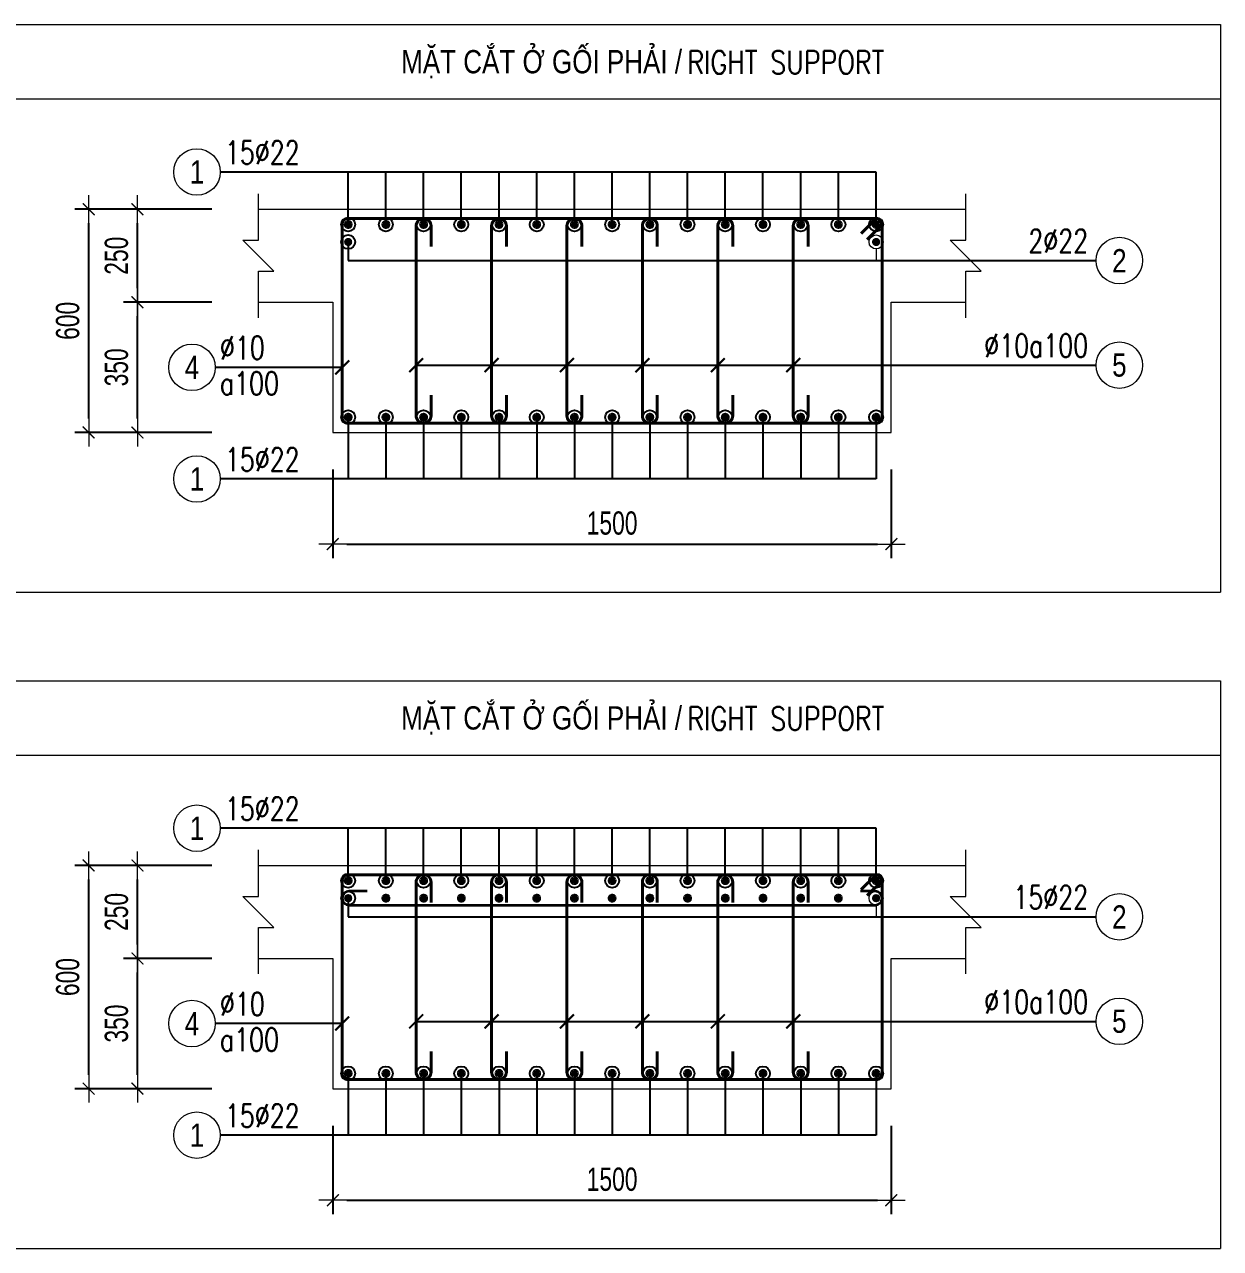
# Model space of a CAD drawing. Header units: millimetres. Extents: x 0 to 256521, y -18667 to 27271.
# Drawn here: x 230287 to 233500, y 6913 to 10203 of the extents above; entities that cross this region are included whole.
import ezdxf
from ezdxf.enums import TextEntityAlignment as Align

# ---------------------------------------------------------------- set-up
doc = ezdxf.new("R2010")
doc.units = ezdxf.units.MM
doc.layers.get('0').update_dxf_attribs({"lineweight": 20})
doc.layers.get('Defpoints').update_dxf_attribs({"color": 151, "lineweight": 9})
for name, color, linetype, lineweight in [('NDC_S_CONTINUOUS', 3, 'Continuous', 20), ('NDC_S_DIM', 1, 'Continuous', 15), ('NDC_S_REBAR', 4, 'Continuous', 35), ('NDC_S_STIRRUP', 4, 'Continuous', 40), ('NDC_S_THIN LINE', 8, 'Continuous', 9), ('NDC_S_VN TEXT', 7, 'Continuous', 20), ('NDC_Table', 3, 'Continuous', 20)]:
    doc.layers.add(name, color=color, linetype=linetype, lineweight=lineweight)
doc.styles.add('ARIAL', font='arial.ttf', dxfattribs={"width": 0.8})
doc.styles.add('NDC_DIM', font='', dxfattribs={"width": 0.75})
doc.styles.add('NDC_EN TXT', font='romans.shx', dxfattribs={"width": 0.8})
doc.styles.add('NDC_VIE TXT', font='arial.ttf', dxfattribs={"width": 0.8})
doc.styles.get('NDC_DIM').set_extended_font_data('Dotum')
doc.dimstyles.new('NDC_dim_25', dxfattribs={"dimscale": 25, "dimtxt": 2.5, "dimasz": 1.5, "dimexe": 1.5, "dimexo": 2.5, "dimgap": 1, "dimtad": 1, "dimdec": 0, "dimzin": 0, "dimdsep": 46, "dimtxsty": 'NDC_DIM', "dimblk": 'DIMMARK', "dimcen": 0.09, "dimdle": 1.2, "dimclrd": 1, "dimclre": 1, "dimclrt": 3, "dimadec": 0, "dimazin": 0, "dimtfac": 1, "dimtdec": 0, "dimtix": 1, "dimtofl": 0, "dimtmove": 0, "dimatfit": 3, "dimfxl": 8, "dimfxlon": 1, "dimtolj": 1, "dimtzin": 0, "dimarcsym": 0})

# ---------------------------------------------------------------- blocks, each defined once
blk = doc.blocks.new('DIMMARK')
at = {"layer": 'NDC_S_DIM', "color": 1}
blk.add_line((-1.5, 0), (1, 0), dxfattribs=at)
at = {"layer": 'NDC_S_DIM', "color": 2, "const_width": 0.1}
blk.add_lwpolyline([(-0.424, -0.424), (0.424, 0.424)], dxfattribs=at)
blk = doc.blocks.new('*D243')
at = {"layer": 'Defpoints', "color": 0, "transparency": 16777216}
for p in [(231115.4, 9106.1), (232615.4, 9106.1), (232615.4, 8806.1)]:
    blk.add_point(p, dxfattribs=at)
at = {"layer": 'NDC_S_DIM', "color": 1, "lineweight": -2, "transparency": 16777216}
for p, q in [((231115.4, 9006.1), (231115.4, 8768.6)), ((232615.4, 9006.1), (232615.4, 8768.6)), ((231152.9, 8806.1), (232577.9, 8806.1))]:
    blk.add_line(p, q, dxfattribs=at)
at = {"layer": 'NDC_S_DIM', "color": 1, "lineweight": -2, "transparency": 16777216, "xscale": 37.5, "yscale": 37.5, "zscale": 37.5, "rotation": 180}
blk.add_blockref('DIMMARK', (231115.4, 8806.1), dxfattribs=at)
at = {"layer": 'NDC_S_DIM', "color": 1, "lineweight": -2, "transparency": 16777216, "xscale": 37.5, "yscale": 37.5, "zscale": 37.5}
blk.add_blockref('DIMMARK', (232615.4, 8806.1), dxfattribs=at)
at = {"layer": 'NDC_S_DIM', "color": 3, "transparency": 16777216, "insert": (231865.4, 8862.3), "char_height": 62.5, "attachment_point": 5, "style": 'NDC_DIM'}
blk.add_mtext('\\A1;1500', dxfattribs=at)
blk = doc.blocks.new('*D244')
at = {"layer": 'Defpoints', "color": 0, "transparency": 16777216}
for p in [(230590.4, 9456.1), (230915.4, 9456.1), (230915.4, 9106.1)]:
    blk.add_point(p, dxfattribs=at)
at = {"layer": 'NDC_S_DIM', "color": 1, "lineweight": -2, "transparency": 16777216}
for p, q in [((230790.4, 9456.1), (230552.9, 9456.1)), ((230590.4, 9143.6), (230590.4, 9418.6)), ((230790.4, 9106.1), (230552.9, 9106.1))]:
    blk.add_line(p, q, dxfattribs=at)
at = {"layer": 'NDC_S_DIM', "color": 1, "lineweight": -2, "transparency": 16777216, "xscale": 37.5, "yscale": 37.5, "zscale": 37.5}
for p, rotation in [((230590.4, 9456.1), 90), ((230590.4, 9106.1), 270)]:
    blk.add_blockref('DIMMARK', p, dxfattribs=dict(at, rotation=rotation))
at = {"layer": 'NDC_S_DIM', "color": 3, "transparency": 16777216, "insert": (230534.2, 9281.1), "char_height": 62.5, "attachment_point": 5, "rotation": 90, "style": 'NDC_DIM'}
blk.add_mtext('\\A1;350', dxfattribs=at)
blk = doc.blocks.new('*D245')
at = {"layer": 'Defpoints', "color": 0, "transparency": 16777216}
for p in [(230590.4, 9706.1), (230915.4, 9706.1), (230915.4, 9456.1)]:
    blk.add_point(p, dxfattribs=at)
at = {"layer": 'NDC_S_DIM', "color": 1, "lineweight": -2, "transparency": 16777216}
for p, q in [((230790.4, 9706.1), (230552.9, 9706.1)), ((230590.4, 9493.6), (230590.4, 9668.6)), ((230790.4, 9456.1), (230552.9, 9456.1))]:
    blk.add_line(p, q, dxfattribs=at)
at = {"layer": 'NDC_S_DIM', "color": 1, "lineweight": -2, "transparency": 16777216, "xscale": 37.5, "yscale": 37.5, "zscale": 37.5}
for p, rotation in [((230590.4, 9706.1), 90), ((230590.4, 9456.1), 270)]:
    blk.add_blockref('DIMMARK', p, dxfattribs=dict(at, rotation=rotation))
at = {"layer": 'NDC_S_DIM', "color": 3, "transparency": 16777216, "insert": (230534.2, 9581.1), "char_height": 62.5, "attachment_point": 5, "rotation": 90, "style": 'NDC_DIM'}
blk.add_mtext('\\A1;250', dxfattribs=at)
blk = doc.blocks.new('*D246')
at = {"layer": 'Defpoints', "color": 0, "transparency": 16777216}
for p in [(230459.4, 9706.1), (230915.4, 9706.1), (230915.4, 9106.1)]:
    blk.add_point(p, dxfattribs=at)
at = {"layer": 'NDC_S_DIM', "color": 1, "lineweight": -2, "transparency": 16777216}
for p, q in [((230659.4, 9706.1), (230421.9, 9706.1)), ((230459.4, 9143.6), (230459.4, 9668.6)), ((230659.4, 9106.1), (230421.9, 9106.1))]:
    blk.add_line(p, q, dxfattribs=at)
at = {"layer": 'NDC_S_DIM', "color": 1, "lineweight": -2, "transparency": 16777216, "xscale": 37.5, "yscale": 37.5, "zscale": 37.5}
for p, rotation in [((230459.4, 9706.1), 90), ((230459.4, 9106.1), 270)]:
    blk.add_blockref('DIMMARK', p, dxfattribs=dict(at, rotation=rotation))
at = {"layer": 'NDC_S_DIM', "color": 3, "transparency": 16777216, "insert": (230403.2, 9406.1), "char_height": 62.5, "attachment_point": 5, "rotation": 90, "style": 'NDC_DIM'}
blk.add_mtext('\\A1;600', dxfattribs=at)
blk = doc.blocks.new('kata_block_THEP')
at = {"layer": 'NDC_S_REBAR', "color": 0}
for p, q in [((-0.5, 0), (0.5, 0)), ((-0.35, 0.35), (0.35, -0.35)), ((0.35, 0.35), (-0.35, -0.35)), ((0, 0.5), (0, -0.5))]:
    blk.add_line(p, q, dxfattribs=at)
at = {"layer": 'NDC_S_REBAR', "color": 0, "const_width": 0.0833}
blk.add_lwpolyline([(-0.5, 0, 1), (0.5, 0, 1), (-0.5, 0, 1)], format="xyb", dxfattribs=at)
blk = doc.blocks.new('*U212')
blk.add_circle((-2.5, 0), 2.5)
at = {"layer": 'NDC_S_VN TEXT', "color": 3, "style": 'NDC_EN TXT', "width": 0.75}
blk.add_attdef('DK1', (0.5, 0.85), '', height=2.5, dxfattribs=at)
at = {"layer": 'NDC_S_VN TEXT', "color": 7, "style": 'ARIAL', "width": 0.8}
blk.add_attdef('SH2', text='', height=2.5, dxfattribs=at).set_placement((-2.5, 0), align=Align.MIDDLE)
blk = doc.blocks.new('*U209')
blk.add_circle((2.5, 0), 2.5)
at = {"layer": 'NDC_S_VN TEXT', "color": 3, "style": 'NDC_EN TXT', "width": 0.75}
blk.add_attdef('DK2', text='', height=2.5, dxfattribs=at).set_placement((-0.85, 0.85), align=Align.RIGHT)
at = {"layer": 'NDC_S_VN TEXT', "color": 7, "style": 'ARIAL', "width": 0.8}
blk.add_attdef('SH3', text='', height=2.5, dxfattribs=at).set_placement((2.5, 0), align=Align.MIDDLE)
blk = doc.blocks.new('*U213')
blk.add_circle((-2.5, 0), 2.5)
at = {"layer": 'NDC_S_VN TEXT', "color": 3, "style": 'NDC_EN TXT', "width": 0.75}
for tag, p in [('DK1', (0.5, 0.85)), ('KC1', (0.5, -2.97))]:
    blk.add_attdef(tag, p, '', height=2.5, dxfattribs=at)
at = {"layer": 'NDC_S_VN TEXT', "color": 7, "style": 'ARIAL', "width": 0.8}
blk.add_attdef('SH2', text='', height=2.5, dxfattribs=at).set_placement((-2.5, 0), align=Align.MIDDLE)
blk = doc.blocks.new('TABLE 1')
at = {"layer": 'NDC_Table'}
for p, q in [((0, 0), (10824, 0)), ((10824, 0), (10824, -1526.1)), ((0, -200), (10824, -200)), ((0, -1526.1), (10824, -1526.1))]:
    blk.add_line(p, q, dxfattribs=at)
at = {"layer": 'NDC_S_VN TEXT', "style": 'NDC_VIE TXT', "width": 0.8}
blk.add_text('MẶT CẮT Ở GỐI PHẢI /', height=62.5, dxfattribs=at).set_placement((9000.4, -100), align=Align.MIDDLE_CENTER)
at = {"layer": 'NDC_S_VN TEXT', "color": 2, "style": 'NDC_EN TXT', "width": 0.8}
blk.add_text('RIGHT SUPPORT', height=62.5, dxfattribs=at).set_placement((9391.9, -101.8), align=Align.MIDDLE_LEFT)
blk = doc.blocks.new('*D364')
at = {"layer": 'Defpoints', "color": 0, "transparency": 16777216}
for p in [(231115.4, 7342.4), (232615.4, 7342.4), (232615.4, 7042.4)]:
    blk.add_point(p, dxfattribs=at)
at = {"layer": 'NDC_S_DIM', "color": 1, "lineweight": -2, "transparency": 16777216}
for p, q in [((231115.4, 7242.4), (231115.4, 7004.9)), ((232615.4, 7242.4), (232615.4, 7004.9)), ((231152.9, 7042.4), (232577.9, 7042.4))]:
    blk.add_line(p, q, dxfattribs=at)
at = {"layer": 'NDC_S_DIM', "color": 1, "lineweight": -2, "transparency": 16777216, "xscale": 37.5, "yscale": 37.5, "zscale": 37.5, "rotation": 180}
blk.add_blockref('DIMMARK', (231115.4, 7042.4), dxfattribs=at)
at = {"layer": 'NDC_S_DIM', "color": 1, "lineweight": -2, "transparency": 16777216, "xscale": 37.5, "yscale": 37.5, "zscale": 37.5}
blk.add_blockref('DIMMARK', (232615.4, 7042.4), dxfattribs=at)
at = {"layer": 'NDC_S_DIM', "color": 3, "transparency": 16777216, "insert": (231865.4, 7098.6), "char_height": 62.5, "attachment_point": 5, "style": 'NDC_DIM'}
blk.add_mtext('\\A1;1500', dxfattribs=at)
blk = doc.blocks.new('*D365')
at = {"layer": 'Defpoints', "color": 0, "transparency": 16777216}
for p in [(230590.4, 7692.4), (230915.4, 7692.4), (230915.4, 7342.4)]:
    blk.add_point(p, dxfattribs=at)
at = {"layer": 'NDC_S_DIM', "color": 1, "lineweight": -2, "transparency": 16777216}
for p, q in [((230790.4, 7692.4), (230552.9, 7692.4)), ((230590.4, 7379.9), (230590.4, 7654.9)), ((230790.4, 7342.4), (230552.9, 7342.4))]:
    blk.add_line(p, q, dxfattribs=at)
at = {"layer": 'NDC_S_DIM', "color": 1, "lineweight": -2, "transparency": 16777216, "xscale": 37.5, "yscale": 37.5, "zscale": 37.5}
for p, rotation in [((230590.4, 7692.4), 90), ((230590.4, 7342.4), 270)]:
    blk.add_blockref('DIMMARK', p, dxfattribs=dict(at, rotation=rotation))
at = {"layer": 'NDC_S_DIM', "color": 3, "transparency": 16777216, "insert": (230534.2, 7517.4), "char_height": 62.5, "attachment_point": 5, "rotation": 90, "style": 'NDC_DIM'}
blk.add_mtext('\\A1;350', dxfattribs=at)
blk = doc.blocks.new('*D366')
at = {"layer": 'Defpoints', "color": 0, "transparency": 16777216}
for p in [(230590.4, 7942.4), (230915.4, 7942.4), (230915.4, 7692.4)]:
    blk.add_point(p, dxfattribs=at)
at = {"layer": 'NDC_S_DIM', "color": 1, "lineweight": -2, "transparency": 16777216}
for p, q in [((230790.4, 7942.4), (230552.9, 7942.4)), ((230590.4, 7729.9), (230590.4, 7904.9)), ((230790.4, 7692.4), (230552.9, 7692.4))]:
    blk.add_line(p, q, dxfattribs=at)
at = {"layer": 'NDC_S_DIM', "color": 1, "lineweight": -2, "transparency": 16777216, "xscale": 37.5, "yscale": 37.5, "zscale": 37.5}
for p, rotation in [((230590.4, 7942.4), 90), ((230590.4, 7692.4), 270)]:
    blk.add_blockref('DIMMARK', p, dxfattribs=dict(at, rotation=rotation))
at = {"layer": 'NDC_S_DIM', "color": 3, "transparency": 16777216, "insert": (230534.2, 7817.4), "char_height": 62.5, "attachment_point": 5, "rotation": 90, "style": 'NDC_DIM'}
blk.add_mtext('\\A1;250', dxfattribs=at)
blk = doc.blocks.new('*D367')
at = {"layer": 'Defpoints', "color": 0, "transparency": 16777216}
for p in [(230459.4, 7942.4), (230915.4, 7942.4), (230915.4, 7342.4)]:
    blk.add_point(p, dxfattribs=at)
at = {"layer": 'NDC_S_DIM', "color": 1, "lineweight": -2, "transparency": 16777216}
for p, q in [((230659.4, 7942.4), (230421.9, 7942.4)), ((230459.4, 7379.9), (230459.4, 7904.9)), ((230659.4, 7342.4), (230421.9, 7342.4))]:
    blk.add_line(p, q, dxfattribs=at)
at = {"layer": 'NDC_S_DIM', "color": 1, "lineweight": -2, "transparency": 16777216, "xscale": 37.5, "yscale": 37.5, "zscale": 37.5}
for p, rotation in [((230459.4, 7942.4), 90), ((230459.4, 7342.4), 270)]:
    blk.add_blockref('DIMMARK', p, dxfattribs=dict(at, rotation=rotation))
at = {"layer": 'NDC_S_DIM', "color": 3, "transparency": 16777216, "insert": (230403.2, 7642.4), "char_height": 62.5, "attachment_point": 5, "rotation": 90, "style": 'NDC_DIM'}
blk.add_mtext('\\A1;600', dxfattribs=at)

msp = doc.modelspace()

# ---------------------------------------------------------------- linework, layer by layer
at = {"layer": 'NDC_S_CONTINUOUS'}
for p, q in [((230915.4, 9706.1), (232815.4, 9706.1)), ((230915.4, 7942.4), (232815.4, 7942.4))]:
    msp.add_line(p, q, dxfattribs=at)
for points in [[(230915.4, 9456.1), (231115.4, 9456.1), (231115.4, 9106.1), (232615.4, 9106.1), (232615.4, 9456.1), (232815.4, 9456.1)], [(230915.4, 7692.4), (231115.4, 7692.4), (231115.4, 7342.4), (232615.4, 7342.4), (232615.4, 7692.4), (232815.4, 7692.4)]]:
    msp.add_lwpolyline(points, dxfattribs=at)
at = {"layer": 'NDC_S_DIM'}
for points in [[(230915.4, 9414.4), (230915.4, 9539.4), (230957.1, 9539.4), (230873.8, 9622.7), (230915.4, 9622.7), (230915.4, 9747.7)], [(232815.4, 9414.4), (232815.4, 9539.4), (232857.1, 9539.4), (232773.8, 9622.7), (232815.4, 9622.7), (232815.4, 9747.7)], [(230915.4, 7650.7), (230915.4, 7775.7), (230957.1, 7775.7), (230873.8, 7859.1), (230915.4, 7859.1), (230915.4, 7984.1)], [(232815.4, 7650.7), (232815.4, 7775.7), (232857.1, 7775.7), (232773.8, 7859.1), (232815.4, 7859.1), (232815.4, 7984.1)]]:
    msp.add_lwpolyline(points, dxfattribs=at)
at = {"layer": 'NDC_S_REBAR'}
msp.add_lwpolyline([(231207.8, 7872.8), (231158.9, 7872.8, 1), (231158.9, 7836), (232572, 7836, 1), (232572, 7872.8), (232532.7, 7872.8, -0.414214)], format="xyb", dxfattribs=at)
at = {"layer": 'NDC_S_STIRRUP'}
for points in [[(232534.4, 9641.1), (232574.4, 9681.1, -0.414214), (232590.4, 9665.1), (232590.4, 9147.1, -0.414214), (232574.4, 9131.1), (231156.4, 9131.1, -0.414214), (231140.4, 9147.1), (231140.4, 9665.1, -0.414214), (231156.4, 9681.1), (232574.4, 9681.1, -0.414214), (232590.4, 9665.1), (232550.4, 9625.1)], [(231379, 9606.1), (231379, 9661.1, 1), (231339, 9661.1), (231339, 9151.1, 1), (231379, 9151.1), (231379, 9206.1)], [(231581.6, 9606.1), (231581.6, 9661.1, 1), (231541.6, 9661.1), (231541.6, 9151.1, 1), (231581.6, 9151.1), (231581.6, 9206.1)], [(231784.1, 9606.1), (231784.1, 9661.1, 1), (231744.1, 9661.1), (231744.1, 9151.1, 1), (231784.1, 9151.1), (231784.1, 9206.1)], [(231986.7, 9606.1), (231986.7, 9661.1, 1), (231946.7, 9661.1), (231946.7, 9151.1, 1), (231986.7, 9151.1), (231986.7, 9206.1)], [(232189.3, 9606.1), (232189.3, 9661.1, 1), (232149.3, 9661.1), (232149.3, 9151.1, 1), (232189.3, 9151.1), (232189.3, 9206.1)], [(232391.9, 9606.1), (232391.9, 9661.1, 1), (232351.9, 9661.1), (232351.9, 9151.1, 1), (232391.9, 9151.1), (232391.9, 9206.1)], [(232534.4, 7877.4), (232574.4, 7917.4, -0.414214), (232590.4, 7901.4), (232590.4, 7383.4, -0.414214), (232574.4, 7367.4), (231156.4, 7367.4, -0.414214), (231140.4, 7383.4), (231140.4, 7901.4, -0.414214), (231156.4, 7917.4), (232574.4, 7917.4, -0.414214), (232590.4, 7901.4), (232550.4, 7861.4)], [(231379, 7842.4), (231379, 7897.4, 1), (231339, 7897.4), (231339, 7387.4, 1), (231379, 7387.4), (231379, 7442.4)], [(231581.6, 7842.4), (231581.6, 7897.4, 1), (231541.6, 7897.4), (231541.6, 7387.4, 1), (231581.6, 7387.4), (231581.6, 7442.4)], [(231784.1, 7842.4), (231784.1, 7897.4, 1), (231744.1, 7897.4), (231744.1, 7387.4, 1), (231784.1, 7387.4), (231784.1, 7442.4)], [(231986.7, 7842.4), (231986.7, 7897.4, 1), (231946.7, 7897.4), (231946.7, 7387.4, 1), (231986.7, 7387.4), (231986.7, 7442.4)], [(232189.3, 7842.4), (232189.3, 7897.4, 1), (232149.3, 7897.4), (232149.3, 7387.4, 1), (232189.3, 7387.4), (232189.3, 7442.4)], [(232391.9, 7842.4), (232391.9, 7897.4, 1), (232351.9, 7897.4), (232351.9, 7387.4, 1), (232391.9, 7387.4), (232391.9, 7442.4)]]:
    msp.add_lwpolyline(points, format="xyb", dxfattribs=at)
at = {"layer": 'NDC_S_THIN LINE'}
for p, q in [((231156.4, 9599.3), (231156.4, 9568.1)), ((232574.4, 9599.3), (232574.4, 9568.1)), ((231156.4, 7835.6), (231156.4, 7804.4)), ((232574.4, 7835.6), (232574.4, 7804.4))]:
    msp.add_line(p, q, dxfattribs=at)
for centre in [(231156.4, 9618.1), (231156.4, 9618.1), (232574.4, 9618.1), (231156.4, 7854.4), (231156.4, 7854.4), (232574.4, 7854.4)]:
    msp.add_circle(centre, 18.8, dxfattribs=at)

# ---------------------------------------------------------------- block references
at = {"layer": 'NDC_S_REBAR'}
for p, xscale, yscale, zscale in [((231156.4, 9665.1), 22, 22, 22), ((231257.7, 9665.1), 22, 22, 22), ((231359, 9665.1), 22, 22, 22), ((231460.3, 9665.1), 22, 22, 22), ((231561.6, 9665.1), 22, 22, 22), ((231662.9, 9665.1), 22, 22, 22), ((231764.1, 9665.1), 22, 22, 22), ((231865.4, 9665.1), 22, 22, 22), ((231966.7, 9665.1), 22, 22, 22), ((232068, 9665.1), 22, 22, 22), ((232169.3, 9665.1), 22, 22, 22), ((232270.6, 9665.1), 22, 22, 22), ((232371.9, 9665.1), 22, 22, 22), ((232473.1, 9665.1), 22, 22, 22), ((232574.4, 9665.1), 22, 22, 22), ((231156.4, 9618.1), 20, 20, 20), ((232574.4, 9618.1), 20, 20, 20), ((231156.4, 9147.1), 22, 22, 22), ((231257.7, 9147.1), 22, 22, 22), ((231359, 9147.1), 22, 22, 22), ((231460.3, 9147.1), 22, 22, 22), ((231561.6, 9147.1), 22, 22, 22), ((231662.9, 9147.1), 22, 22, 22), ((231764.1, 9147.1), 22, 22, 22), ((231865.4, 9147.1), 22, 22, 22), ((231966.7, 9147.1), 22, 22, 22), ((232068, 9147.1), 22, 22, 22), ((232169.3, 9147.1), 22, 22, 22), ((232270.6, 9147.1), 22, 22, 22), ((232371.9, 9147.1), 22, 22, 22), ((232473.1, 9147.1), 22, 22, 22), ((232574.4, 9147.1), 22, 22, 22), ((231156.4, 7901.4), 22, 22, 22), ((231257.7, 7901.4), 22, 22, 22), ((231359, 7901.4), 22, 22, 22), ((231460.3, 7901.4), 22, 22, 22), ((231561.6, 7901.4), 22, 22, 22), ((231662.9, 7901.4), 22, 22, 22), ((231764.1, 7901.4), 22, 22, 22), ((231865.4, 7901.4), 22, 22, 22), ((231966.7, 7901.4), 22, 22, 22), ((232068, 7901.4), 22, 22, 22), ((232169.3, 7901.4), 22, 22, 22), ((232270.6, 7901.4), 22, 22, 22), ((232371.9, 7901.4), 22, 22, 22), ((232473.1, 7901.4), 22, 22, 22), ((232574.4, 7901.4), 22, 22, 22), ((231156.4, 7854.4), 20, 20, 20), ((231257.7, 7854.4), 22, 22, 22), ((231359, 7854.4), 22, 22, 22), ((231460.3, 7854.4), 22, 22, 22), ((231561.6, 7854.4), 22, 22, 22), ((231662.9, 7854.4), 22, 22, 22), ((231764.1, 7854.4), 22, 22, 22), ((231865.4, 7854.4), 22, 22, 22), ((231966.7, 7854.4), 22, 22, 22), ((232068, 7854.4), 22, 22, 22), ((232169.3, 7854.4), 22, 22, 22), ((232270.6, 7854.4), 22, 22, 22), ((232371.9, 7854.4), 22, 22, 22), ((232473.1, 7854.4), 22, 22, 22), ((232574.4, 7854.4), 20, 20, 20), ((231156.4, 7383.4), 22, 22, 22), ((231257.7, 7383.4), 22, 22, 22), ((231359, 7383.4), 22, 22, 22), ((231460.3, 7383.4), 22, 22, 22), ((231561.6, 7383.4), 22, 22, 22), ((231662.9, 7383.4), 22, 22, 22), ((231764.1, 7383.4), 22, 22, 22), ((231865.4, 7383.4), 22, 22, 22), ((231966.7, 7383.4), 22, 22, 22), ((232068, 7383.4), 22, 22, 22), ((232169.3, 7383.4), 22, 22, 22), ((232270.6, 7383.4), 22, 22, 22), ((232371.9, 7383.4), 22, 22, 22), ((232473.1, 7383.4), 22, 22, 22), ((232574.4, 7383.4), 22, 22, 22)]:
    msp.add_blockref('kata_block_THEP', p, dxfattribs=dict(at, xscale=xscale, yscale=yscale, zscale=zscale))
at = {"layer": 'NDC_S_THIN LINE'}
for p in [(222675.6, 10202.6), (222675.6, 8438.9)]:
    msp.add_blockref('TABLE 1', p, dxfattribs=at)
at = {"layer": 'NDC_S_THIN LINE', "xscale": 25, "yscale": 25, "zscale": 25}
for name, p, values in [('*U212', (230812.7, 9806.1), {'SH2': '1', 'DK1': '15%%c22'}), ('*U209', (233165.4, 9568.1), {'SH3': '2', 'DK2': '2%%c22'}), ('*U213', (230799.4, 9281.1), {'SH2': '4', 'DK1': '%%c10', 'KC1': 'a100'}), ('*U209', (233165.4, 9287), {'SH3': '5', 'DK2': '%%c10a100'}), ('*U212', (230812.7, 8981.1), {'SH2': '1', 'DK1': '15%%c22'}), ('*U212', (230812.7, 8042.4), {'SH2': '1', 'DK1': '15%%c22'}), ('*U209', (233165.4, 7804.4), {'SH3': '2', 'DK2': '15%%c22'}), ('*U213', (230799.4, 7517.4), {'SH2': '4', 'DK1': '%%c10', 'KC1': 'a100'}), ('*U209', (233165.4, 7523.3), {'SH3': '5', 'DK2': '%%c10a100'}), ('*U212', (230812.7, 7217.4), {'SH2': '1', 'DK1': '15%%c22'})]:
    msp.add_blockref(name, p, dxfattribs=at).add_auto_attribs(values)

# ---------------------------------------------------------------- dimensions: what is measured, and where the dimension line sits
at = {"layer": 'NDC_S_DIM'}
for base, p1, p2, picture, middle in [((230459.4, 9706.1), (230915.4, 9106.1), (230915.4, 9706.1), '*D246', (230403.2, 9406.1)), ((230590.4, 9706.1), (230915.4, 9456.1), (230915.4, 9706.1), '*D245', (230534.2, 9581.1)), ((230590.4, 9456.1), (230915.4, 9106.1), (230915.4, 9456.1), '*D244', (230534.2, 9281.1)), ((230459.4, 7942.4), (230915.4, 7342.4), (230915.4, 7942.4), '*D367', (230403.2, 7642.4)), ((230590.4, 7942.4), (230915.4, 7692.4), (230915.4, 7942.4), '*D366', (230534.2, 7817.4)), ((230590.4, 7692.4), (230915.4, 7342.4), (230915.4, 7692.4), '*D365', (230534.2, 7517.4))]:
    dim = msp.add_linear_dim(base=base, p1=p1, p2=p2, angle=270, dimstyle='NDC_dim_25', dxfattribs=at)
    dim.commit()
    dim.dimension.update_dxf_attribs({"geometry": picture, "text_midpoint": middle})
for base, p1, p2, picture, middle in [((232615.4, 8806.1), (231115.4, 9106.1), (232615.4, 9106.1), '*D243', (231865.4, 8862.3)), ((232615.4, 7042.4), (231115.4, 7342.4), (232615.4, 7342.4), '*D364', (231865.4, 7098.6))]:
    dim = msp.add_linear_dim(base=base, p1=p1, p2=p2, dimstyle='NDC_dim_25', dxfattribs=at)
    dim.commit()
    dim.dimension.update_dxf_attribs({"geometry": picture, "text_midpoint": middle})

# ---------------------------------------------------------------- leaders
at = {"layer": 'NDC_S_THIN LINE'}
for points, override in [([(231156.4, 9665.1), (231156.4, 9806.1), (230812.7, 9806.1)], {"dimldrblk": 'DotBlank'}), ([(231257.7, 9665.1), (231257.7, 9806.1), (230812.7, 9806.1)], {"dimldrblk": 'DotBlank'}), ([(231359, 9665.1), (231359, 9806.1), (230812.7, 9806.1)], {"dimldrblk": 'DotBlank'}), ([(231460.3, 9665.1), (231460.3, 9806.1), (230812.7, 9806.1)], {"dimldrblk": 'DotBlank'}), ([(231561.6, 9665.1), (231561.6, 9806.1), (230812.7, 9806.1)], {"dimldrblk": 'DotBlank'}), ([(231662.9, 9665.1), (231662.9, 9806.1), (230812.7, 9806.1)], {"dimldrblk": 'DotBlank'}), ([(231764.1, 9665.1), (231764.1, 9806.1), (230812.7, 9806.1)], {"dimldrblk": 'DotBlank'}), ([(231865.4, 9665.1), (231865.4, 9806.1), (230812.7, 9806.1)], {"dimldrblk": 'DotBlank'}), ([(231966.7, 9665.1), (231966.7, 9806.1), (230812.7, 9806.1)], {"dimldrblk": 'DotBlank'}), ([(232068, 9665.1), (232068, 9806.1), (230812.7, 9806.1)], {"dimldrblk": 'DotBlank'}), ([(232169.3, 9665.1), (232169.3, 9806.1), (230812.7, 9806.1)], {"dimldrblk": 'DotBlank'}), ([(232270.6, 9665.1), (232270.6, 9806.1), (230812.7, 9806.1)], {"dimldrblk": 'DotBlank'}), ([(232371.9, 9665.1), (232371.9, 9806.1), (230812.7, 9806.1)], {"dimldrblk": 'DotBlank'}), ([(232473.1, 9665.1), (232473.1, 9806.1), (230812.7, 9806.1)], {"dimldrblk": 'DotBlank'}), ([(232574.4, 9665.1), (232574.4, 9806.1), (230812.7, 9806.1)], {"dimldrblk": 'DotBlank'}), ([(231156.4, 9618.1), (231156.4, 9568.1), (233165.4, 9568.1)], {"dimldrblk": 'DotBlank'}), ([(231140.4, 9281.1), (230799.4, 9281.1)], {"dimldrblk": 'ArchTick'}), ([(231339, 9287), (233165.4, 9287)], {"dimldrblk": 'ArchTick'}), ([(231541.6, 9287), (233165.4, 9287)], {"dimldrblk": 'ArchTick'}), ([(231744.1, 9287), (233165.4, 9287)], {"dimldrblk": 'ArchTick'}), ([(231946.7, 9287), (233165.4, 9287)], {"dimldrblk": 'ArchTick'}), ([(232149.3, 9287), (233165.4, 9287)], {"dimldrblk": 'ArchTick'}), ([(232351.9, 9287), (233165.4, 9287)], {"dimldrblk": 'ArchTick'}), ([(231156.4, 9147.1), (231156.4, 8981.1), (230812.7, 8981.1)], {"dimldrblk": 'DotBlank'}), ([(231257.7, 9147.1), (231257.7, 8981.1), (230812.7, 8981.1)], {"dimldrblk": 'DotBlank'}), ([(231359, 9147.1), (231359, 8981.1), (230812.7, 8981.1)], {"dimldrblk": 'DotBlank'}), ([(231460.3, 9147.1), (231460.3, 8981.1), (230812.7, 8981.1)], {"dimldrblk": 'DotBlank'}), ([(231561.6, 9147.1), (231561.6, 8981.1), (230812.7, 8981.1)], {"dimldrblk": 'DotBlank'}), ([(231662.9, 9147.1), (231662.9, 8981.1), (230812.7, 8981.1)], {"dimldrblk": 'DotBlank'}), ([(231764.1, 9147.1), (231764.1, 8981.1), (230812.7, 8981.1)], {"dimldrblk": 'DotBlank'}), ([(231865.4, 9147.1), (231865.4, 8981.1), (230812.7, 8981.1)], {"dimldrblk": 'DotBlank'}), ([(231966.7, 9147.1), (231966.7, 8981.1), (230812.7, 8981.1)], {"dimldrblk": 'DotBlank'}), ([(232068, 9147.1), (232068, 8981.1), (230812.7, 8981.1)], {"dimldrblk": 'DotBlank'}), ([(232169.3, 9147.1), (232169.3, 8981.1), (230812.7, 8981.1)], {"dimldrblk": 'DotBlank'}), ([(232270.6, 9147.1), (232270.6, 8981.1), (230812.7, 8981.1)], {"dimldrblk": 'DotBlank'}), ([(232371.9, 9147.1), (232371.9, 8981.1), (230812.7, 8981.1)], {"dimldrblk": 'DotBlank'}), ([(232473.1, 9147.1), (232473.1, 8981.1), (230812.7, 8981.1)], {"dimldrblk": 'DotBlank'}), ([(232574.4, 9147.1), (232574.4, 8981.1), (230812.7, 8981.1)], {"dimldrblk": 'DotBlank'}), ([(231156.4, 7901.4), (231156.4, 8042.4), (230812.7, 8042.4)], {"dimldrblk": 'DotBlank'}), ([(231257.7, 7901.4), (231257.7, 8042.4), (230812.7, 8042.4)], {"dimldrblk": 'DotBlank'}), ([(231359, 7901.4), (231359, 8042.4), (230812.7, 8042.4)], {"dimldrblk": 'DotBlank'}), ([(231460.3, 7901.4), (231460.3, 8042.4), (230812.7, 8042.4)], {"dimldrblk": 'DotBlank'}), ([(231561.6, 7901.4), (231561.6, 8042.4), (230812.7, 8042.4)], {"dimldrblk": 'DotBlank'}), ([(231662.9, 7901.4), (231662.9, 8042.4), (230812.7, 8042.4)], {"dimldrblk": 'DotBlank'}), ([(231764.1, 7901.4), (231764.1, 8042.4), (230812.7, 8042.4)], {"dimldrblk": 'DotBlank'}), ([(231865.4, 7901.4), (231865.4, 8042.4), (230812.7, 8042.4)], {"dimldrblk": 'DotBlank'}), ([(231966.7, 7901.4), (231966.7, 8042.4), (230812.7, 8042.4)], {"dimldrblk": 'DotBlank'}), ([(232068, 7901.4), (232068, 8042.4), (230812.7, 8042.4)], {"dimldrblk": 'DotBlank'}), ([(232169.3, 7901.4), (232169.3, 8042.4), (230812.7, 8042.4)], {"dimldrblk": 'DotBlank'}), ([(232270.6, 7901.4), (232270.6, 8042.4), (230812.7, 8042.4)], {"dimldrblk": 'DotBlank'}), ([(232371.9, 7901.4), (232371.9, 8042.4), (230812.7, 8042.4)], {"dimldrblk": 'DotBlank'}), ([(232473.1, 7901.4), (232473.1, 8042.4), (230812.7, 8042.4)], {"dimldrblk": 'DotBlank'}), ([(232574.4, 7901.4), (232574.4, 8042.4), (230812.7, 8042.4)], {"dimldrblk": 'DotBlank'}), ([(231156.4, 7854.4), (231156.4, 7804.4), (233165.4, 7804.4)], {"dimldrblk": 'DotBlank'}), ([(231140.4, 7517.4), (230799.4, 7517.4)], {"dimldrblk": 'ArchTick'}), ([(231339, 7523.3), (233165.4, 7523.3)], {"dimldrblk": 'ArchTick'}), ([(231541.6, 7523.3), (233165.4, 7523.3)], {"dimldrblk": 'ArchTick'}), ([(231744.1, 7523.3), (233165.4, 7523.3)], {"dimldrblk": 'ArchTick'}), ([(231946.7, 7523.3), (233165.4, 7523.3)], {"dimldrblk": 'ArchTick'}), ([(232149.3, 7523.3), (233165.4, 7523.3)], {"dimldrblk": 'ArchTick'}), ([(232351.9, 7523.3), (233165.4, 7523.3)], {"dimldrblk": 'ArchTick'}), ([(231156.4, 7383.4), (231156.4, 7217.4), (230812.7, 7217.4)], {"dimldrblk": 'DotBlank'}), ([(231257.7, 7383.4), (231257.7, 7217.4), (230812.7, 7217.4)], {"dimldrblk": 'DotBlank'}), ([(231359, 7383.4), (231359, 7217.4), (230812.7, 7217.4)], {"dimldrblk": 'DotBlank'}), ([(231460.3, 7383.4), (231460.3, 7217.4), (230812.7, 7217.4)], {"dimldrblk": 'DotBlank'}), ([(231561.6, 7383.4), (231561.6, 7217.4), (230812.7, 7217.4)], {"dimldrblk": 'DotBlank'}), ([(231662.9, 7383.4), (231662.9, 7217.4), (230812.7, 7217.4)], {"dimldrblk": 'DotBlank'}), ([(231764.1, 7383.4), (231764.1, 7217.4), (230812.7, 7217.4)], {"dimldrblk": 'DotBlank'}), ([(231865.4, 7383.4), (231865.4, 7217.4), (230812.7, 7217.4)], {"dimldrblk": 'DotBlank'}), ([(231966.7, 7383.4), (231966.7, 7217.4), (230812.7, 7217.4)], {"dimldrblk": 'DotBlank'}), ([(232068, 7383.4), (232068, 7217.4), (230812.7, 7217.4)], {"dimldrblk": 'DotBlank'}), ([(232169.3, 7383.4), (232169.3, 7217.4), (230812.7, 7217.4)], {"dimldrblk": 'DotBlank'}), ([(232270.6, 7383.4), (232270.6, 7217.4), (230812.7, 7217.4)], {"dimldrblk": 'DotBlank'}), ([(232371.9, 7383.4), (232371.9, 7217.4), (230812.7, 7217.4)], {"dimldrblk": 'DotBlank'}), ([(232473.1, 7383.4), (232473.1, 7217.4), (230812.7, 7217.4)], {"dimldrblk": 'DotBlank'}), ([(232574.4, 7383.4), (232574.4, 7217.4), (230812.7, 7217.4)], {"dimldrblk": 'DotBlank'})]:
    msp.add_leader(points, dimstyle='NDC_dim_25', override=override, dxfattribs=at)

doc.saveas('drawing.dxf')
